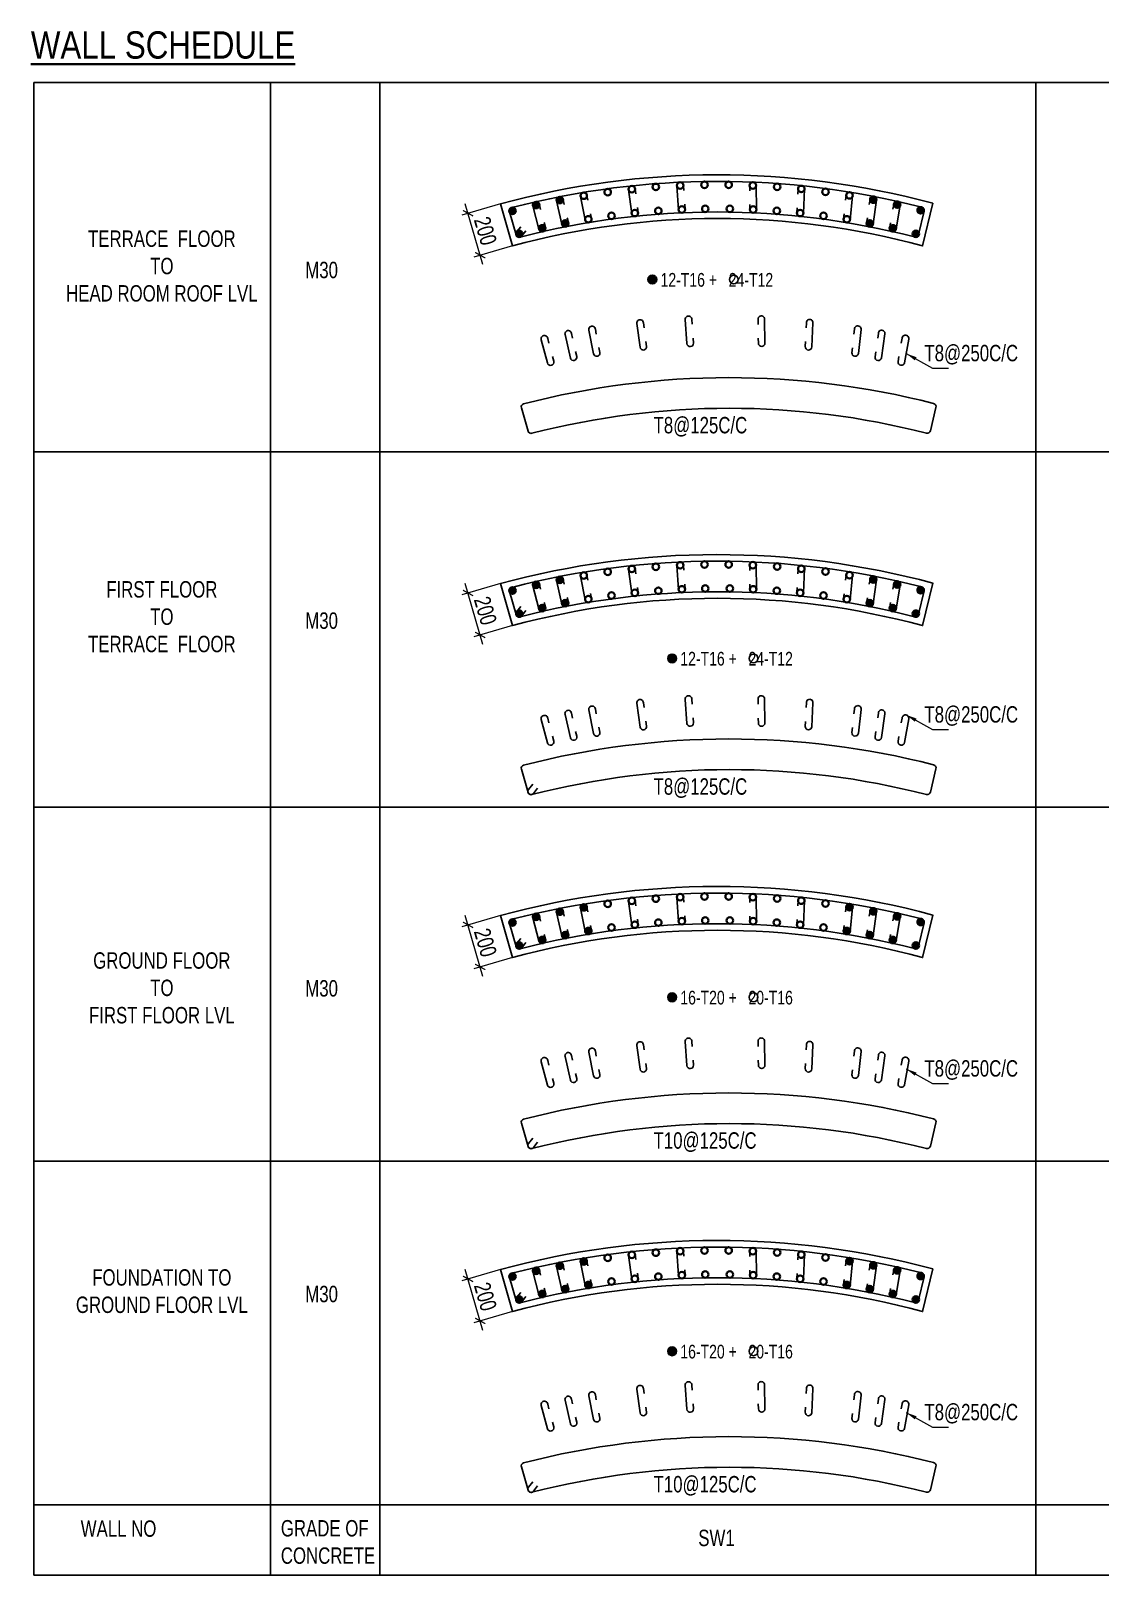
# Model space of a CAD drawing. Header units: millimetres. Extents: x 356 to 40629, y 2483 to 64847.
# Drawn here: x 22914 to 27803, y 2483 to 9545 of the extents above; entities that cross this region are included whole.
import ezdxf
from ezdxf.enums import TextEntityAlignment as Align

# ---------------------------------------------------------------- set-up
doc = ezdxf.new("R2010")
doc.units = ezdxf.units.MM
doc.linetypes.add('CONTINOUS', pattern=[0])
for name, color, linetype in [('-S-HIGHER DIA REINF.', 3, 'Continuous'), ('S-TIES', 3, 'Continuous'), ('STR-RC WALL', 4, 'Continuous'), ('TABLE', 11, 'Continuous'), ('Ties', 3, 'Continuous'), ('TXT1', 4, 'Continuous')]:
    doc.layers.add(name, color=color, linetype=linetype)
for name, color, linetype, lineweight in [('S-COLUMN', 6, 'Continuous', 9), ('STR-COL-DIM', 8, 'Continuous', 18), ('STR-SUB TITLE', 22, 'Continuous', 35), ('T-COLUMN REINF.', 3, 'Continuous', 35), ('TEXT', 4, 'Continuous', 20)]:
    doc.layers.add(name, color=color, linetype=linetype, lineweight=lineweight)
doc.styles.add('EL', font='swisscl.ttf')
doc.styles.add('SD', font='ARIALNB.TTF')
doc.styles.add('sobha sed', font='swisscl.ttf')
doc.dimstyles.new('S-30', dxfattribs={"dimscale": 30, "dimtxt": 2.5, "dimasz": 1.25, "dimexe": 1, "dimexo": 0, "dimgap": 0.5, "dimtad": 1, "dimdec": 0, "dimrnd": 0.0005, "dimzin": 0, "dimdsep": 46, "dimtxsty": 'EL', "dimblk": 'ARCHTICK', "dimcen": 0.09, "dimdle": 1.5, "dimclrd": 251, "dimclre": 251, "dimclrt": 6, "dimadec": 0, "dimazin": 0, "dimtfac": 1, "dimtdec": 0, "dimtofl": 0, "dimtmove": 0, "dimatfit": 3, "dimfxl": 2, "dimtolj": 1, "dimtzin": 0, "dimlwd": -1, "dimlwe": -1, "dimarcsym": 0})
doc.dimstyles.new('S-40', dxfattribs={"dimscale": 40, "dimtxt": 2.5, "dimasz": 1.25, "dimexe": 1, "dimexo": 0, "dimgap": 0.5, "dimtad": 1, "dimdec": 0, "dimrnd": 0.0005, "dimzin": 0, "dimdsep": 46, "dimtxsty": 'EL', "dimblk": 'ARCHTICK', "dimcen": 0.09, "dimdle": 1.5, "dimclrd": 251, "dimclre": 251, "dimclrt": 6, "dimadec": 0, "dimazin": 0, "dimtfac": 1, "dimtdec": 0, "dimtofl": 0, "dimtmove": 0, "dimatfit": 3, "dimfxl": 2, "dimtolj": 1, "dimtzin": 0, "dimlwd": -1, "dimlwe": -1, "dimarcsym": 0})

# ---------------------------------------------------------------- blocks, each defined once
blk = doc.blocks.new('_ArchTick')
at = {"color": 0, "linetype": 'ByBlock', "const_width": 0.15}
blk.add_lwpolyline([(-0.5, -0.5), (0.5, 0.5)], dxfattribs=at)
blk = doc.blocks.new('*D585')
at = {"layer": 'TEXT', "color": 251, "linetype": 'Continuous', "transparency": 16777216}
for p, q in [((25060.5, 3880.3), (24883.9, 3829.2)), ((24980.9, 3602.2), (24900.2, 3880.7)), ((25116.2, 3688.2), (24939.6, 3637))]:
    blk.add_line(p, q, dxfattribs=at)
at = {"layer": 'TEXT', "color": 251, "transparency": 16777216, "xscale": 37.5, "yscale": 37.5, "zscale": 37.5}
for p, rotation in [((24912.8, 3837.5), 106.1571094965545), ((24968.4, 3645.4), 286.1571094965545)]:
    blk.add_blockref('_ArchTick', p, dxfattribs=dict(at, rotation=rotation))
at = {"layer": 'TEXT', "color": 6, "transparency": 16777216, "insert": (24991.9, 3756.3), "char_height": 75, "attachment_point": 5, "rotation": 286.15711, "style": 'EL'}
blk.add_mtext('\\A1;200', dxfattribs=at)
blk = doc.blocks.new('*D351')
at = {"layer": 'TEXT', "color": 251, "linetype": 'Continuous', "transparency": 16777216}
for p, q in [((25060.5, 7017.4), (24883.9, 6966.2)), ((24980.9, 6739.2), (24900.2, 7017.8)), ((25116.2, 6825.3), (24939.6, 6774.1))]:
    blk.add_line(p, q, dxfattribs=at)
at = {"layer": 'TEXT', "color": 251, "transparency": 16777216, "xscale": 37.5, "yscale": 37.5, "zscale": 37.5}
for p, rotation in [((24912.8, 6974.6), 106.1571094965545), ((24968.4, 6782.5), 286.1571094965545)]:
    blk.add_blockref('_ArchTick', p, dxfattribs=dict(at, rotation=rotation))
at = {"layer": 'TEXT', "color": 6, "transparency": 16777216, "insert": (24991.9, 6893.4), "char_height": 75, "attachment_point": 5, "rotation": 286.15711, "style": 'EL'}
blk.add_mtext('\\A1;200', dxfattribs=at)
blk = doc.blocks.new('*D344')
at = {"layer": 'TEXT', "color": 251, "linetype": 'Continuous', "transparency": 16777216}
for p, q in [((25060.5, 8754.3), (24883.9, 8703.2)), ((24980.9, 8476.2), (24900.2, 8754.7)), ((25116.2, 8562.2), (24939.6, 8511))]:
    blk.add_line(p, q, dxfattribs=at)
at = {"layer": 'TEXT', "color": 251, "transparency": 16777216, "xscale": 37.5, "yscale": 37.5, "zscale": 37.5}
for p, rotation in [((24912.8, 8711.5), 106.1571094965545), ((24968.4, 8519.4), 286.1571094965545)]:
    blk.add_blockref('_ArchTick', p, dxfattribs=dict(at, rotation=rotation))
at = {"layer": 'TEXT', "color": 6, "transparency": 16777216, "insert": (24991.9, 8630.3), "char_height": 75, "attachment_point": 5, "rotation": 286.15711, "style": 'EL'}
blk.add_mtext('\\A1;200', dxfattribs=at)
blk = doc.blocks.new('*D367')
at = {"layer": 'TEXT', "color": 251, "linetype": 'Continuous', "transparency": 16777216}
for p, q in [((25060.5, 5499.4), (24883.9, 5448.2)), ((24980.9, 5221.2), (24900.2, 5499.8)), ((25116.2, 5307.2), (24939.6, 5256.1))]:
    blk.add_line(p, q, dxfattribs=at)
at = {"layer": 'TEXT', "color": 251, "transparency": 16777216, "xscale": 37.5, "yscale": 37.5, "zscale": 37.5}
for p, rotation in [((24912.8, 5456.6), 106.1571094965545), ((24968.4, 5264.4), 286.1571094965545)]:
    blk.add_blockref('_ArchTick', p, dxfattribs=dict(at, rotation=rotation))
at = {"layer": 'TEXT', "color": 6, "transparency": 16777216, "insert": (24991.9, 5375.4), "char_height": 75, "attachment_point": 5, "rotation": 286.15711, "style": 'EL'}
blk.add_mtext('\\A1;200', dxfattribs=at)

msp = doc.modelspace()

# ---------------------------------------------------------------- hatches: boundary and pattern name
at = {"layer": '-S-HIGHER DIA REINF.'}
h = msp.add_hatch(color=256, dxfattribs=at)
h.dxf.hatch_style = 1
h.paths.add_polyline_path([(25224.3, 8763.8, 1), (25223.4, 8733.8, 1)])
h = msp.add_hatch(color=256, dxfattribs=at)
h.dxf.hatch_style = 1
h.paths.add_polyline_path([(25333.3, 8786.8, 1), (25331.5, 8756.8, 1)])
h = msp.add_hatch(color=256, dxfattribs=at)
h.dxf.hatch_style = 1
h.paths.add_polyline_path([(26772.3, 8787.1, 1), (26759.4, 8760, 1)])
h = msp.add_hatch(color=256, dxfattribs=at)
h.dxf.hatch_style = 1
h.paths.add_polyline_path([(26881.3, 8764.1, 1), (26867.6, 8737.4, 1)])
h = msp.add_hatch(color=256, dxfattribs=at)
h.dxf.hatch_style = 1
h.paths.add_polyline_path([(25116.1, 8737.5, 1), (25116.1, 8707.5, 1)])
h = msp.add_hatch(color=256, dxfattribs=at)
h.dxf.hatch_style = 1
h.paths.add_polyline_path([(26989.6, 8737.9, 1), (26975.1, 8711.6, 1)])
h = msp.add_hatch(color=256, dxfattribs=at)
h.dxf.hatch_style = 1
h.paths.add_polyline_path([(25147.1, 8632, 1), (25147.1, 8602, 1)])
h = msp.add_hatch(color=256, dxfattribs=at)
h.dxf.hatch_style = 1
h.paths.add_polyline_path([(25252.1, 8657.4, 1), (25251.2, 8627.5, 1)])
h = msp.add_hatch(color=256, dxfattribs=at)
h.dxf.hatch_style = 1
h.paths.add_polyline_path([(25357.7, 8679.9, 1), (25356, 8649.9, 1)])
h = msp.add_hatch(color=256, dxfattribs=at)
h.dxf.hatch_style = 1
h.paths.add_polyline_path([(26749.5, 8679.9, -1), (26751.2, 8649.9, -1)])
h = msp.add_hatch(color=256, dxfattribs=at)
h.dxf.hatch_style = 1
h.paths.add_polyline_path([(26855.1, 8657.4, -1), (26856, 8627.5, -1)])
h = msp.add_hatch(color=256, dxfattribs=at)
h.dxf.hatch_style = 1
h.paths.add_polyline_path([(26960.1, 8632, -1), (26960.1, 8602, -1)])
h = msp.add_hatch(color=256, dxfattribs=at)
h.dxf.hatch_style = 1
h.paths.add_polyline_path([(25116.1, 7000.6, 1), (25116.1, 6970.6, 1)])
h = msp.add_hatch(color=256, dxfattribs=at)
h.dxf.hatch_style = 1
h.paths.add_polyline_path([(25224.3, 7026.8, 1), (25223.4, 6996.8, 1)])
h = msp.add_hatch(color=256, dxfattribs=at)
h.dxf.hatch_style = 1
h.paths.add_polyline_path([(25333.3, 7049.8, 1), (25331.5, 7019.9, 1)])
h = msp.add_hatch(color=256, dxfattribs=at)
h.dxf.hatch_style = 1
h.paths.add_polyline_path([(26772.3, 7050.1, 1), (26759.4, 7023, 1)])
h = msp.add_hatch(color=256, dxfattribs=at)
h.dxf.hatch_style = 1
h.paths.add_polyline_path([(26881.3, 7027.1, 1), (26867.6, 7000.5, 1)])
h = msp.add_hatch(color=256, dxfattribs=at)
h.dxf.hatch_style = 1
h.paths.add_polyline_path([(26989.6, 7000.9, 1), (26975.1, 6974.7, 1)])
h = msp.add_hatch(color=256, dxfattribs=at)
h.dxf.hatch_style = 1
h.paths.add_polyline_path([(25357.7, 6942.9, 1), (25356, 6913, 1)])
h = msp.add_hatch(color=256, dxfattribs=at)
h.dxf.hatch_style = 1
h.paths.add_polyline_path([(26749.5, 6942.9, -1), (26751.2, 6913, -1)])
h = msp.add_hatch(color=256, dxfattribs=at)
h.dxf.hatch_style = 1
h.paths.add_polyline_path([(25147.1, 6895, 1), (25147.1, 6865, 1)])
h = msp.add_hatch(color=256, dxfattribs=at)
h.dxf.hatch_style = 1
h.paths.add_polyline_path([(25252.1, 6920.5, 1), (25251.2, 6890.5, 1)])
h = msp.add_hatch(color=256, dxfattribs=at)
h.dxf.hatch_style = 1
h.paths.add_polyline_path([(26855.1, 6920.5, -1), (26856, 6890.5, -1)])
h = msp.add_hatch(color=256, dxfattribs=at)
h.dxf.hatch_style = 1
h.paths.add_polyline_path([(26960.1, 6895, -1), (26960.1, 6865, -1)])
h = msp.add_hatch(color=256, dxfattribs=at)
h.dxf.hatch_style = 1
h.paths.add_polyline_path([(25224.3, 5508.8, 1), (25223.4, 5478.8, 1)])
h = msp.add_hatch(color=256, dxfattribs=at)
h.dxf.hatch_style = 1
h.paths.add_polyline_path([(25333.3, 5531.8, 1), (25331.5, 5501.9, 1)])
h = msp.add_hatch(color=256, dxfattribs=at)
h.dxf.hatch_style = 1
h.paths.add_polyline_path([(25442.5, 5551.6, 1), (25440.7, 5521.7, 1)])
h = msp.add_hatch(color=256, dxfattribs=at)
h.dxf.hatch_style = 1
h.paths.add_polyline_path([(26657.5, 5553.1, 1), (26655.8, 5523.1, 1)])
h = msp.add_hatch(color=256, dxfattribs=at)
h.dxf.hatch_style = 1
h.paths.add_polyline_path([(26772.3, 5532.1, 1), (26759.4, 5505, 1)])
h = msp.add_hatch(color=256, dxfattribs=at)
h.dxf.hatch_style = 1
h.paths.add_polyline_path([(26881.3, 5509.1, 1), (26867.6, 5482.5, 1)])
h = msp.add_hatch(color=256, dxfattribs=at)
h.dxf.hatch_style = 1
h.paths.add_polyline_path([(25116.1, 5482.6, 1), (25116.1, 5452.6, 1)])
h = msp.add_hatch(color=256, dxfattribs=at)
h.dxf.hatch_style = 1
h.paths.add_polyline_path([(25463.6, 5443.6, 1), (25461.9, 5413.7, 1)])
h = msp.add_hatch(color=256, dxfattribs=at)
h.dxf.hatch_style = 1
h.paths.add_polyline_path([(26645.4, 5443.6, 1), (26643.6, 5413.7, 1)])
h = msp.add_hatch(color=256, dxfattribs=at)
h.dxf.hatch_style = 1
h.paths.add_polyline_path([(26989.6, 5482.9, 1), (26975.1, 5456.7, 1)])
h = msp.add_hatch(color=256, dxfattribs=at)
h.dxf.hatch_style = 1
h.paths.add_polyline_path([(25147.1, 5377, 1), (25147.1, 5347, 1)])
h = msp.add_hatch(color=256, dxfattribs=at)
h.dxf.hatch_style = 1
h.paths.add_polyline_path([(25252.1, 5402.5, 1), (25251.2, 5372.5, 1)])
h = msp.add_hatch(color=256, dxfattribs=at)
h.dxf.hatch_style = 1
h.paths.add_polyline_path([(25357.7, 5424.9, 1), (25356, 5395, 1)])
h = msp.add_hatch(color=256, dxfattribs=at)
h.dxf.hatch_style = 1
h.paths.add_polyline_path([(26749.5, 5424.9, -1), (26751.2, 5395, -1)])
h = msp.add_hatch(color=256, dxfattribs=at)
h.dxf.hatch_style = 1
h.paths.add_polyline_path([(26855.1, 5402.5, -1), (26856, 5372.5, -1)])
h = msp.add_hatch(color=256, dxfattribs=at)
h.dxf.hatch_style = 1
h.paths.add_polyline_path([(26960.1, 5377, -1), (26960.1, 5347, -1)])
h = msp.add_hatch(color=256, dxfattribs=at)
h.dxf.hatch_style = 1
h.paths.add_polyline_path([(25224.3, 3889.8, 1), (25223.4, 3859.8, 1)])
h = msp.add_hatch(color=256, dxfattribs=at)
h.dxf.hatch_style = 1
h.paths.add_polyline_path([(25333.3, 3912.8, 1), (25331.5, 3882.8, 1)])
h = msp.add_hatch(color=256, dxfattribs=at)
h.dxf.hatch_style = 1
h.paths.add_polyline_path([(25442.5, 3932.6, 1), (25440.7, 3902.6, 1)])
h = msp.add_hatch(color=256, dxfattribs=at)
h.dxf.hatch_style = 1
h.paths.add_polyline_path([(26657.5, 3934, 1), (26655.8, 3904.1, 1)])
h = msp.add_hatch(color=256, dxfattribs=at)
h.dxf.hatch_style = 1
h.paths.add_polyline_path([(26772.3, 3913, 1), (26759.4, 3886, 1)])
h = msp.add_hatch(color=256, dxfattribs=at)
h.dxf.hatch_style = 1
h.paths.add_polyline_path([(26881.3, 3890.1, 1), (26867.6, 3863.4, 1)])
h = msp.add_hatch(color=256, dxfattribs=at)
h.dxf.hatch_style = 1
h.paths.add_polyline_path([(25116.1, 3863.5, 1), (25116.1, 3833.5, 1)])
h = msp.add_hatch(color=256, dxfattribs=at)
h.dxf.hatch_style = 1
h.paths.add_polyline_path([(25463.6, 3824.6, 1), (25461.9, 3794.6, 1)])
h = msp.add_hatch(color=256, dxfattribs=at)
h.dxf.hatch_style = 1
h.paths.add_polyline_path([(26645.4, 3824.6, 1), (26643.6, 3794.6, 1)])
h = msp.add_hatch(color=256, dxfattribs=at)
h.dxf.hatch_style = 1
h.paths.add_polyline_path([(26989.6, 3863.9, 1), (26975.1, 3837.6, 1)])
h = msp.add_hatch(color=256, dxfattribs=at)
h.dxf.hatch_style = 1
h.paths.add_polyline_path([(25147.1, 3757.9, 1), (25147.1, 3727.9, 1)])
h = msp.add_hatch(color=256, dxfattribs=at)
h.dxf.hatch_style = 1
h.paths.add_polyline_path([(25252.1, 3783.4, 1), (25251.2, 3753.4, 1)])
h = msp.add_hatch(color=256, dxfattribs=at)
h.dxf.hatch_style = 1
h.paths.add_polyline_path([(25357.7, 3805.9, 1), (25356, 3775.9, 1)])
h = msp.add_hatch(color=256, dxfattribs=at)
h.dxf.hatch_style = 1
h.paths.add_polyline_path([(26749.5, 3805.9, -1), (26751.2, 3775.9, -1)])
h = msp.add_hatch(color=256, dxfattribs=at)
h.dxf.hatch_style = 1
h.paths.add_polyline_path([(26855.1, 3783.4, -1), (26856, 3753.4, -1)])
h = msp.add_hatch(color=256, dxfattribs=at)
h.dxf.hatch_style = 1
h.paths.add_polyline_path([(26960.1, 3757.9, -1), (26960.1, 3727.9, -1)])
at = {"layer": 'S-TIES', "ltscale": 7}
h = msp.add_hatch(color=256, dxfattribs=at)
h.dxf.hatch_style = 1
edge = h.paths.add_edge_path()
edge.add_arc((25755.4, 8408.3), 20, 0, 360)
h = msp.add_hatch(color=256, dxfattribs=at)
h.dxf.hatch_style = 1
edge = h.paths.add_edge_path()
edge.add_arc((25845.7, 6675.5), 20, 0, 360)
h = msp.add_hatch(color=256, dxfattribs=at)
h.dxf.hatch_style = 1
edge = h.paths.add_edge_path()
edge.add_arc((25845.7, 5125.4), 20, 0, 360)
h = msp.add_hatch(color=256, dxfattribs=at)
h.dxf.hatch_style = 1
edge = h.paths.add_edge_path()
edge.add_arc((25845.7, 3506.4), 20, 0, 360)

# ---------------------------------------------------------------- linework, layer by layer
for centre in [(25755.4, 8408.3, 0), (26128, 8408.3, 0), (25845.7, 6675.5, 0), (26218.4, 6675.5, 0), (25845.7, 5125.4, 0), (26218.4, 5125.4, 0), (25845.7, 3506.4, 0), (26218.4, 3506.4, 0)]:
    msp.add_circle(centre, 20, dxfattribs=at)
at = {"layer": 'STR-RC WALL', "elevation": 0}
for points in [[(25060.5, 8754.3, -0.133065), (27037.4, 8756.8), (26991.1, 8562.2, 0.133198), (25116.2, 8562.2)], [(25060.5, 7017.4, -0.133065), (27037.4, 7019.8), (26991.1, 6825.3, 0.133198), (25116.2, 6825.3)], [(25060.5, 5499.4, -0.133065), (27037.4, 5501.8), (26991.1, 5307.2, 0.133198), (25116.2, 5307.2)], [(25060.5, 3880.3, -0.133065), (27037.4, 3882.8), (26991.1, 3688.2, 0.133198), (25116.2, 3688.2)]]:
    msp.add_lwpolyline(points, format="xyb", close=True, dxfattribs=at)
at = {"layer": 'T-COLUMN REINF.', "color": 3}
for centre in [(25661.4, 8821.5, 0), (25661.4, 8821.5, 0), (25771.9, 8831.5, 0), (25771.9, 8831.5, 0), (25882.7, 8838.2, 0), (25882.7, 8838.2, 0), (25993.6, 8841.6, 0), (25993.6, 8841.6, 0), (26104.5, 8841.7, 0), (26104.5, 8841.7, 0), (26215.4, 8838.6, 0), (26215.4, 8838.6, 0), (26326.2, 8832.1, 0), (26326.2, 8832.1, 0), (26436.7, 8822.4, 0), (26436.7, 8822.4, 0), (25223.9, 8748.8, 0), (25223.9, 8748.8, 0), (25332.4, 8771.8, 0), (25332.4, 8771.8, 0), (25441.6, 8791.6, 0), (25441.6, 8791.6, 0), (25551.3, 8808.2, 0), (25551.3, 8808.2, 0), (26546.9, 8809.4, 0), (26546.9, 8809.4, 0), (26656.6, 8793.1, 0), (26656.6, 8793.1, 0), (26765.9, 8773.5, 0), (26765.9, 8773.5, 0), (26874.5, 8750.7, 0), (26874.5, 8750.7, 0), (25116.1, 8722.5, 0), (25116.1, 8722.5, 0), (25462.8, 8683.6, 0), (25462.8, 8683.6, 0), (25569.1, 8699.5, 0), (25569.1, 8699.5, 0), (25675.9, 8712.3, 0), (25675.9, 8712.3, 0), (25782.9, 8721.9, 0), (25782.9, 8721.9, 0), (25890.2, 8728.4, 0), (25890.2, 8728.4, 0), (25997.6, 8731.6, 0), (25997.6, 8731.6, 0), (26109.6, 8731.6, 0), (26109.6, 8731.6, 0), (26217, 8728.4, 0), (26217, 8728.4, 0), (26324.3, 8721.9, 0), (26324.3, 8721.9, 0), (26431.4, 8712.3, 0), (26431.4, 8712.3, 0), (26538.1, 8699.5, 0), (26538.1, 8699.5, 0), (26644.5, 8683.6, 0), (26644.5, 8683.6, 0), (26982.3, 8724.8, 0), (26982.3, 8724.8, 0), (25147.1, 8617, 0), (25147.1, 8617, 0), (25251.6, 8642.4, 0), (25251.6, 8642.4, 0), (25356.8, 8664.9, 0), (25356.8, 8664.9, 0), (26750.4, 8664.9, 0), (26750.4, 8664.9, 0), (26855.6, 8642.4, 0), (26855.6, 8642.4, 0), (26960.1, 8617, 0), (26960.1, 8617, 0), (25441.6, 7054.7, 0), (25441.6, 7054.7, 0), (25551.3, 7071.2, 0), (25551.3, 7071.2, 0), (25661.4, 7084.5, 0), (25661.4, 7084.5, 0), (25771.9, 7094.5, 0), (25771.9, 7094.5, 0), (25882.7, 7101.2, 0), (25882.7, 7101.2, 0), (25993.6, 7104.7, 0), (25993.6, 7104.7, 0), (26104.5, 7104.8, 0), (26104.5, 7104.8, 0), (26215.4, 7101.6, 0), (26215.4, 7101.6, 0), (26326.2, 7095.2, 0), (26326.2, 7095.2, 0), (26436.7, 7085.4, 0), (26436.7, 7085.4, 0), (26546.9, 7072.4, 0), (26546.9, 7072.4, 0), (26656.6, 7056.1, 0), (26656.6, 7056.1, 0), (25116.1, 6985.6, 0), (25116.1, 6985.6, 0), (25223.9, 7011.8, 0), (25223.9, 7011.8, 0), (25332.4, 7034.9, 0), (25332.4, 7034.9, 0), (25782.9, 6985, 0), (25782.9, 6985, 0), (25890.2, 6991.4, 0), (25890.2, 6991.4, 0), (25997.6, 6994.7, 0), (25997.6, 6994.7, 0), (26109.6, 6994.7, 0), (26109.6, 6994.7, 0), (26217, 6991.4, 0), (26217, 6991.4, 0), (26324.3, 6985, 0), (26324.3, 6985, 0), (26765.9, 7036.6, 0), (26765.9, 7036.6, 0), (26874.5, 7013.8, 0), (26874.5, 7013.8, 0), (26982.3, 6987.8, 0), (26982.3, 6987.8, 0), (25356.8, 6928, 0), (25356.8, 6928, 0), (25462.8, 6946.7, 0), (25462.8, 6946.7, 0), (25569.1, 6962.6, 0), (25569.1, 6962.6, 0), (25675.9, 6975.4, 0), (25675.9, 6975.4, 0), (26431.4, 6975.4, 0), (26431.4, 6975.4, 0), (26538.1, 6962.6, 0), (26538.1, 6962.6, 0), (26644.5, 6946.7, 0), (26644.5, 6946.7, 0), (26750.4, 6928, 0), (26750.4, 6928, 0), (25147.1, 6880, 0), (25147.1, 6880, 0), (25251.6, 6905.5, 0), (25251.6, 6905.5, 0), (26855.6, 6905.5, 0), (26855.6, 6905.5, 0), (26960.1, 6880, 0), (26960.1, 6880, 0), (25661.4, 5566.5, 0), (25661.4, 5566.5, 0), (25771.9, 5576.5, 0), (25771.9, 5576.5, 0), (25882.7, 5583.2, 0), (25882.7, 5583.2, 0), (25993.6, 5586.7, 0), (25993.6, 5586.7, 0), (26104.5, 5586.8, 0), (26104.5, 5586.8, 0), (26215.4, 5583.6, 0), (26215.4, 5583.6, 0), (26326.2, 5577.2, 0), (26326.2, 5577.2, 0), (26436.7, 5567.4, 0), (26436.7, 5567.4, 0), (25223.9, 5493.8, 0), (25223.9, 5493.8, 0), (25332.4, 5516.9, 0), (25332.4, 5516.9, 0), (25441.6, 5536.7, 0), (25441.6, 5536.7, 0), (25551.3, 5553.2, 0), (25551.3, 5553.2, 0), (26546.9, 5554.4, 0), (26546.9, 5554.4, 0), (26656.6, 5538.1, 0), (26656.6, 5538.1, 0), (26765.9, 5518.6, 0), (26765.9, 5518.6, 0), (26874.5, 5495.8, 0), (26874.5, 5495.8, 0), (25116.1, 5467.6, 0), (25116.1, 5467.6, 0), (25462.8, 5428.7, 0), (25462.8, 5428.7, 0), (25569.1, 5444.6, 0), (25569.1, 5444.6, 0), (25675.9, 5457.4, 0), (25675.9, 5457.4, 0), (25782.9, 5467, 0), (25782.9, 5467, 0), (25890.2, 5473.4, 0), (25890.2, 5473.4, 0), (25997.6, 5476.7, 0), (25997.6, 5476.7, 0), (26109.6, 5476.7, 0), (26109.6, 5476.7, 0), (26217, 5473.4, 0), (26217, 5473.4, 0), (26324.3, 5467, 0), (26324.3, 5467, 0), (26431.4, 5457.4, 0), (26431.4, 5457.4, 0), (26538.1, 5444.6, 0), (26538.1, 5444.6, 0), (26644.5, 5428.7, 0), (26644.5, 5428.7, 0), (26982.3, 5469.8, 0), (26982.3, 5469.8, 0), (25147.1, 5362, 0), (25147.1, 5362, 0), (25251.6, 5387.5, 0), (25251.6, 5387.5, 0), (25356.8, 5410, 0), (25356.8, 5410, 0), (26750.4, 5410, 0), (26750.4, 5410, 0), (26855.6, 5387.5, 0), (26855.6, 5387.5, 0), (26960.1, 5362, 0), (26960.1, 5362, 0), (25661.4, 3947.4, 0), (25661.4, 3947.4, 0), (25771.9, 3957.4, 0), (25771.9, 3957.4, 0), (25882.7, 3964.2, 0), (25882.7, 3964.2, 0), (25993.6, 3967.6, 0), (25993.6, 3967.6, 0), (26104.5, 3967.7, 0), (26104.5, 3967.7, 0), (26215.4, 3964.6, 0), (26215.4, 3964.6, 0), (26326.2, 3958.1, 0), (26326.2, 3958.1, 0), (26436.7, 3948.4, 0), (26436.7, 3948.4, 0), (25223.9, 3874.8, 0), (25223.9, 3874.8, 0), (25332.4, 3897.8, 0), (25332.4, 3897.8, 0), (25441.6, 3917.6, 0), (25441.6, 3917.6, 0), (25551.3, 3934.2, 0), (25551.3, 3934.2, 0), (26546.9, 3935.3, 0), (26546.9, 3935.3, 0), (26656.6, 3919.1, 0), (26656.6, 3919.1, 0), (26765.9, 3899.5, 0), (26765.9, 3899.5, 0), (26874.5, 3876.7, 0), (26874.5, 3876.7, 0), (25116.1, 3848.5, 0), (25116.1, 3848.5, 0), (25462.8, 3809.6, 0), (25462.8, 3809.6, 0), (25569.1, 3825.5, 0), (25569.1, 3825.5, 0), (25675.9, 3838.3, 0), (25675.9, 3838.3, 0), (25782.9, 3847.9, 0), (25782.9, 3847.9, 0), (25890.2, 3854.4, 0), (25890.2, 3854.4, 0), (25997.6, 3857.6, 0), (25997.6, 3857.6, 0), (26109.6, 3857.6, 0), (26109.6, 3857.6, 0), (26217, 3854.4, 0), (26217, 3854.4, 0), (26324.3, 3847.9, 0), (26324.3, 3847.9, 0), (26431.4, 3838.3, 0), (26431.4, 3838.3, 0), (26538.1, 3825.5, 0), (26538.1, 3825.5, 0), (26644.5, 3809.6, 0), (26644.5, 3809.6, 0), (26982.3, 3850.7, 0), (26982.3, 3850.7, 0), (25147.1, 3742.9, 0), (25147.1, 3742.9, 0), (25251.6, 3768.4, 0), (25251.6, 3768.4, 0), (25356.8, 3790.9, 0), (25356.8, 3790.9, 0), (26750.4, 3790.9, 0), (26750.4, 3790.9, 0), (26855.6, 3768.4, 0), (26855.6, 3768.4, 0), (26960.1, 3742.9, 0), (26960.1, 3742.9, 0)]:
    msp.add_circle(centre, 15, dxfattribs=at)
at = {"layer": 'TABLE', "ltscale": 10}
for p, q in [((22927.1, 2482.8, 0), (22927.1, 9308.6, 0)), ((22927.1, 9308.6, 0), (37309.4, 9308.6, 0)), ((24009.3, 9308.6, 0), (24009.3, 2482.8, 0)), ((24509.4, 9308.6, 0), (24509.4, 2482.8, 0)), ((27509.4, 9308.6, 0), (27509.4, 2482.8, 0)), ((22927.1, 7620.9, 0), (37309.4, 7620.9, 0)), ((22927.1, 5994.7, 0), (37309.4, 5994.7, 0)), ((22927.1, 4375.6, 0), (37309.4, 4375.6, 0)), ((22927.1, 2803.8, 0), (37309.4, 2803.8, 0)), ((37309.4, 2482.8, 0), (22927.1, 2482.8, 0))]:
    msp.add_line(p, q, dxfattribs=at)
at = {"layer": 'Ties', "color": 3, "elevation": 0}
for points in [[(25112.8, 8737.2, -0.126978), (26987.2, 8739, -0.409016), (26998, 8721), (26972.6, 8614, -0.419549), (26954.2, 8603, 0.126843), (25150.9, 8602.4, -0.405641), (25132.7, 8612.8), (25102.1, 8718.5, -0.422563)], [(25167.1, 7839.5, -0.126978), (27041.5, 7841.4, -0.409016), (27052.4, 7823.4), (27026.9, 7716.4, -0.419549), (27008.6, 7705.3, 0.126843), (25205.2, 7704.8, -0.405641), (25187.1, 7715.2), (25156.5, 7820.9, -0.422563)], [(25112.8, 7000.2, -0.126978), (26987.2, 7002, -0.409016), (26998, 6984), (26972.6, 6877.1, -0.419549), (26954.2, 6866, 0.126843), (25150.9, 6865.5, -0.405641), (25132.7, 6875.8), (25102.1, 6981.5, -0.422563)], [(25167.1, 6187, -0.126978), (27041.5, 6188.8, -0.409016), (27052.4, 6170.8), (27026.9, 6063.8, -0.419549), (27008.6, 6052.8, 0.126843), (25205.2, 6052.2, -0.405641), (25187.1, 6062.6), (25156.5, 6168.3, -0.422563)], [(25112.8, 5482.2, -0.126978), (26987.2, 5484, -0.409016), (26998, 5466), (26972.6, 5359.1, -0.419549), (26954.2, 5348, 0.126843), (25150.9, 5347.5, -0.405641), (25132.7, 5357.8), (25102.1, 5463.5, -0.422563)], [(25167.1, 4567.9, -0.126978), (27041.5, 4569.7, -0.409016), (27052.4, 4551.7), (27026.9, 4444.8, -0.419549), (27008.6, 4433.7, 0.126843), (25205.2, 4433.2, -0.405641), (25187.1, 4443.5), (25156.5, 4549.2, -0.422563)], [(25112.8, 3863.2, -0.126978), (26987.2, 3865, -0.409016), (26998, 3847), (26972.6, 3740, -0.419549), (26954.2, 3729, 0.126843), (25150.9, 3728.4, -0.405641), (25132.7, 3738.8), (25102.1, 3844.5, -0.422563)], [(25167.1, 2996.1, -0.126978), (27041.5, 2997.9, -0.409016), (27052.4, 2979.9), (27026.9, 2872.9, -0.419549), (27008.6, 2861.9, 0.126843), (25205.2, 2861.4, -0.405641), (25187.1, 2871.7), (25156.5, 2977.4, -0.422563)]]:
    msp.add_lwpolyline(points, format="xyb", close=True, dxfattribs=at)
at = {"layer": 'Ties', "ltscale": 7, "elevation": 0}
for points in [[(25687.7, 8737.2), (25690.7, 8714.4), (25690.7, 8714.4, -0.986431), (25661, 8710.3), (25646.6, 8819.1, -1.083658), (25676.5, 8821.4), (25679.4, 8799.5)], [(25903.6, 8752.4), (25905.2, 8729.5), (25905.2, 8729.5, -0.986431), (25875.3, 8727.2), (25867.7, 8836.8, -1.083658), (25897.7, 8837.2), (25899.2, 8815.1)], [(26201.7, 8751.4), (26202, 8728.4), (26202, 8728.4, 0.986431), (26232, 8728.6), (26230.5, 8838.4, 1.083658), (26200.6, 8836.3), (26200.8, 8814.2)], [(26417.5, 8736.2), (26416.4, 8713.3), (26416.4, 8713.3, 0.986431), (26446.4, 8711.6), (26451.7, 8821.3, 1.083658), (26421.8, 8821.1), (26420.6, 8799)], [(25260.4, 8668.4), (25266.2, 8646.1), (25266.2, 8646.1, -0.986431), (25237.2, 8638.3), (25209.4, 8744.6, -1.083658), (25238.8, 8750.5), (25244.4, 8729.1)], [(25366.4, 8690.3), (25371.5, 8667.9), (25371.5, 8667.9, -0.986431), (25342.3, 8661), (25317.8, 8768.1, -1.083658), (25347.4, 8773.1), (25352.3, 8751.5)], [(25473, 8709.2), (25477.5, 8686.6), (25477.5, 8686.6, -0.986431), (25448.1, 8680.6), (25426.9, 8788.4, -1.083658), (25456.6, 8792.5), (25460.9, 8770.8)], [(26632.1, 8708.3), (26629.6, 8685.4), (26629.6, 8685.4, 0.986431), (26659.4, 8681.9), (26671.5, 8791.1, 1.083658), (26641.6, 8792.7), (26639.1, 8770.7)], [(26738.7, 8689.6), (26735.5, 8666.8), (26735.5, 8666.8, 0.986431), (26765.1, 8662.3), (26780.7, 8771, 1.083658), (26750.8, 8773.6), (26747.7, 8751.7)], [(26844.7, 8667.6), (26840.8, 8645), (26840.8, 8645, 0.986431), (26870.3, 8639.6), (26889.2, 8747.8, 1.083658), (26859.4, 8751.3), (26855.6, 8729.5)], [(25154.5, 8649.9), (25134.9, 8626.1, 0.946347), (25158.3, 8607.4), (25176.5, 8631.5)], [(25511.4, 8097.3), (25515.8, 8074.7), (25515.8, 8074.7, -0.986431), (25486.4, 8068.8), (25465.3, 8176.5, -1.083658), (25494.9, 8180.6), (25499.3, 8158.9)], [(25726.1, 8125.4), (25729.1, 8102.5), (25729.1, 8102.5, -0.986431), (25699.4, 8098.4), (25685, 8207.3, -1.083658), (25714.8, 8209.5), (25717.8, 8187.6)], [(25942, 8140.6), (25943.6, 8117.6), (25943.6, 8117.6, -0.986431), (25913.6, 8115.4), (25906.1, 8224.9, -1.083658), (25936, 8225.3), (25937.6, 8203.3)], [(26240.1, 8139.5), (26240.4, 8116.6), (26240.4, 8116.6, 0.986431), (26270.4, 8116.8), (26268.8, 8226.6, 1.083658), (26239, 8224.5), (26239.2, 8202.4)], [(26455.9, 8124.4), (26454.8, 8101.4), (26454.8, 8101.4, 0.986431), (26484.7, 8099.8), (26490.1, 8209.4, 1.083658), (26460.1, 8209.2), (26459, 8187.1)], [(26670.5, 8096.4), (26668, 8073.6), (26668, 8073.6, 0.986431), (26697.8, 8070.1), (26709.9, 8179.2, 1.083658), (26680, 8180.8), (26677.5, 8158.9)], [(25298.7, 8056.5), (25304.6, 8034.3), (25304.6, 8034.3, -0.986431), (25275.6, 8026.5), (25247.8, 8132.7, -1.083658), (25277.2, 8138.6), (25282.8, 8117.3)], [(25404.8, 8078.5), (25409.9, 8056), (25409.9, 8056, -0.986431), (25380.7, 8049.2), (25356.2, 8156.2, -1.083658), (25385.7, 8161.2), (25390.7, 8139.7)], [(26777.1, 8077.7), (26773.8, 8054.9), (26773.8, 8054.9, 0.986431), (26803.5, 8050.5), (26819.1, 8159.2, 1.083658), (26789.2, 8161.8), (26786, 8139.9)], [(26883.1, 8055.8), (26879.2, 8033.1), (26879.2, 8033.1, 0.986431), (26908.7, 8027.8), (26927.6, 8136, 1.083658), (26897.8, 8139.4), (26894, 8117.7)], [(25473, 6972.2), (25477.5, 6949.6), (25477.5, 6949.6, -0.986431), (25448.1, 6943.7), (25426.9, 7051.4, -1.083658), (25456.6, 7055.5), (25460.9, 7033.8)], [(25687.7, 7000.3), (25690.7, 6977.5), (25690.7, 6977.5, -0.986431), (25661, 6973.3), (25646.6, 7082.2, -1.083658), (25676.5, 7084.4), (25679.4, 7062.5)], [(25903.6, 7015.5), (25905.2, 6992.6), (25905.2, 6992.6, -0.986431), (25875.3, 6990.3), (25867.7, 7099.8, -1.083658), (25897.7, 7100.2), (25899.2, 7078.2)], [(26201.7, 7014.5), (26202, 6991.5), (26202, 6991.5, 0.986431), (26232, 6991.7), (26230.5, 7101.5, 1.083658), (26200.6, 7099.4), (26200.8, 7077.3)], [(26417.5, 6999.3), (26416.4, 6976.3), (26416.4, 6976.3, 0.986431), (26446.4, 6974.7), (26451.7, 7084.3, 1.083658), (26421.8, 7084.1), (26420.6, 7062)], [(26632.1, 6971.3), (26629.6, 6948.5), (26629.6, 6948.5, 0.986431), (26659.4, 6945), (26671.5, 7054.1, 1.083658), (26641.6, 7055.7), (26639.1, 7033.8)], [(25260.4, 6931.4), (25266.2, 6909.2), (25266.2, 6909.2, -0.986431), (25237.2, 6901.4), (25209.4, 7007.6, -1.083658), (25238.8, 7013.6), (25244.4, 6992.2)], [(25366.4, 6953.4), (25371.5, 6931), (25371.5, 6931, -0.986431), (25342.3, 6924.1), (25317.8, 7031.1, -1.083658), (25347.4, 7036.1), (25352.3, 7014.6)], [(26738.7, 6952.6), (26735.5, 6929.8), (26735.5, 6929.8, 0.986431), (26765.1, 6925.4), (26780.7, 7034.1, 1.083658), (26750.8, 7036.7), (26747.7, 7014.8)], [(26844.7, 6930.7), (26840.8, 6908), (26840.8, 6908, 0.986431), (26870.3, 6902.7), (26889.2, 7010.9, 1.083658), (26859.4, 7014.3), (26855.6, 6992.6)], [(25154.5, 6912.9), (25134.9, 6889.1, 0.946347), (25158.3, 6870.4), (25176.5, 6894.5)], [(25942, 6403.6), (25943.6, 6380.7), (25943.6, 6380.7, -0.986431), (25913.6, 6378.4), (25906.1, 6488, -1.083658), (25936, 6488.4), (25937.6, 6466.3)], [(26240.1, 6402.6), (26240.4, 6379.6), (26240.4, 6379.6, 0.986431), (26270.4, 6379.8), (26268.8, 6489.6, 1.083658), (26239, 6487.5), (26239.2, 6465.4)], [(25404.8, 6341.5), (25409.9, 6319.1), (25409.9, 6319.1, -0.986431), (25380.7, 6312.2), (25356.2, 6419.3, -1.083658), (25385.7, 6424.3), (25390.7, 6402.7)], [(25511.4, 6360.4), (25515.8, 6337.8), (25515.8, 6337.8, -0.986431), (25486.4, 6331.8), (25465.3, 6439.6, -1.083658), (25494.9, 6443.7), (25499.3, 6422)], [(25726.1, 6388.4), (25729.1, 6365.6), (25729.1, 6365.6, -0.986431), (25699.4, 6361.5), (25685, 6470.3, -1.083658), (25714.8, 6472.6), (25717.8, 6450.7)], [(26455.9, 6387.4), (26454.8, 6364.5), (26454.8, 6364.5, 0.986431), (26484.7, 6362.8), (26490.1, 6472.5, 1.083658), (26460.1, 6472.3), (26459, 6450.2)], [(26670.5, 6359.5), (26668, 6336.6), (26668, 6336.6, 0.986431), (26697.8, 6333.1), (26709.9, 6442.3, 1.083658), (26680, 6443.9), (26677.5, 6421.9)], [(26777.1, 6340.8), (26773.8, 6318), (26773.8, 6318, 0.986431), (26803.5, 6313.5), (26819.1, 6422.2, 1.083658), (26789.2, 6424.8), (26786, 6402.9)], [(25298.7, 6319.6), (25304.6, 6297.3), (25304.6, 6297.3, -0.986431), (25275.6, 6289.5), (25247.8, 6395.8, -1.083658), (25277.2, 6401.7), (25282.8, 6380.3)], [(26883.1, 6318.9), (26879.2, 6296.2), (26879.2, 6296.2, 0.986431), (26908.7, 6290.8), (26927.6, 6399, 1.083658), (26897.8, 6402.5), (26894, 6380.7)], [(25208.9, 6099.7), (25189.3, 6075.9, 0.946347), (25212.7, 6057.2), (25230.9, 6081.3)], [(25366.4, 5435.4), (25371.5, 5412.9), (25371.5, 5412.9, -0.986431), (25342.3, 5406.1), (25317.8, 5513.1, -1.083658), (25347.4, 5518.1), (25352.3, 5496.6)], [(26738.7, 5434.6), (26735.5, 5411.8), (26735.5, 5411.8, 0.986431), (26765.1, 5407.4), (26780.7, 5516.1, 1.083658), (26750.8, 5518.6), (26747.7, 5496.8)], [(26844.7, 5412.7), (26840.8, 5390), (26840.8, 5390, 0.986431), (26870.3, 5384.7), (26889.2, 5492.9, 1.083658), (26859.4, 5496.3), (26855.6, 5474.6)], [(25260.4, 5413.4), (25266.2, 5391.2), (25266.2, 5391.2, -0.986431), (25237.2, 5383.4), (25209.4, 5489.6, -1.083658), (25238.8, 5495.5), (25244.4, 5474.2)], [(25154.5, 5394.9), (25134.9, 5371.1, 0.946347), (25158.3, 5352.4), (25176.5, 5376.5)], [(25511.4, 4795.1), (25515.8, 4772.5), (25515.8, 4772.5, -0.986431), (25486.4, 4766.6), (25465.3, 4874.3, -1.083658), (25494.9, 4878.4), (25499.3, 4856.7)], [(25726.1, 4823.2), (25729.1, 4800.4), (25729.1, 4800.4, -0.986431), (25699.4, 4796.2), (25685, 4905.1, -1.083658), (25714.8, 4907.3), (25717.8, 4885.4)], [(25942, 4838.4), (25943.6, 4815.5), (25943.6, 4815.5, -0.986431), (25913.6, 4813.2), (25906.1, 4922.7, -1.083658), (25936, 4923.1), (25937.6, 4901.1)], [(26240.1, 4837.4), (26240.4, 4814.4), (26240.4, 4814.4, 0.986431), (26270.4, 4814.6), (26268.8, 4924.4, 1.083658), (26239, 4922.3), (26239.2, 4900.2)], [(26455.9, 4822.2), (26454.8, 4799.2), (26454.8, 4799.2, 0.986431), (26484.7, 4797.6), (26490.1, 4907.2, 1.083658), (26460.1, 4907), (26459, 4884.9)], [(26670.5, 4794.2), (26668, 4771.4), (26668, 4771.4, 0.986431), (26697.8, 4767.9), (26709.9, 4877, 1.083658), (26680, 4878.6), (26677.5, 4856.7)], [(26777.1, 4775.5), (26773.8, 4752.7), (26773.8, 4752.7, 0.986431), (26803.5, 4748.3), (26819.1, 4857, 1.083658), (26789.2, 4859.6), (26786, 4837.7)], [(25298.7, 4754.3), (25304.6, 4732.1), (25304.6, 4732.1, -0.986431), (25275.6, 4724.3), (25247.8, 4830.5, -1.083658), (25277.2, 4836.5), (25282.8, 4815.1)], [(25404.8, 4776.3), (25409.9, 4753.9), (25409.9, 4753.9, -0.986431), (25380.7, 4747), (25356.2, 4854, -1.083658), (25385.7, 4859), (25390.7, 4837.5)], [(26883.1, 4753.6), (26879.2, 4730.9), (26879.2, 4730.9, 0.986431), (26908.7, 4725.6), (26927.6, 4833.8, 1.083658), (26897.8, 4837.2), (26894, 4815.5)], [(25208.9, 4480.6), (25189.3, 4456.8, 0.946347), (25212.7, 4438.1), (25230.9, 4462.2)], [(25260.4, 3794.4), (25266.2, 3772.1), (25266.2, 3772.1, -0.986431), (25237.2, 3764.3), (25209.4, 3870.6, -1.083658), (25238.8, 3876.5), (25244.4, 3855.1)], [(25366.4, 3816.3), (25371.5, 3793.9), (25371.5, 3793.9, -0.986431), (25342.3, 3787), (25317.8, 3894, -1.083658), (25347.4, 3899.1), (25352.3, 3877.5)], [(26738.7, 3815.5), (26735.5, 3792.8), (26735.5, 3792.8, 0.986431), (26765.1, 3788.3), (26780.7, 3897, 1.083658), (26750.8, 3899.6), (26747.7, 3877.7)], [(26844.7, 3793.6), (26840.8, 3771), (26840.8, 3771, 0.986431), (26870.3, 3765.6), (26889.2, 3873.8, 1.083658), (26859.4, 3877.3), (26855.6, 3855.5)], [(25154.5, 3775.9), (25134.9, 3752.1, 0.946347), (25158.3, 3733.3), (25176.5, 3757.5)], [(25511.4, 3223.3), (25515.8, 3200.7), (25515.8, 3200.7, -0.986431), (25486.4, 3194.8), (25465.3, 3302.5, -1.083658), (25494.9, 3306.6), (25499.3, 3284.9)], [(25726.1, 3251.3), (25729.1, 3228.5), (25729.1, 3228.5, -0.986431), (25699.4, 3224.4), (25685, 3333.3, -1.083658), (25714.8, 3335.5), (25717.8, 3313.6)], [(25942, 3266.6), (25943.6, 3243.6), (25943.6, 3243.6, -0.986431), (25913.6, 3241.4), (25906.1, 3350.9, -1.083658), (25936, 3351.3), (25937.6, 3329.2)], [(26240.1, 3265.5), (26240.4, 3242.5), (26240.4, 3242.5, 0.986431), (26270.4, 3242.8), (26268.8, 3352.6, 1.083658), (26239, 3350.5), (26239.2, 3328.3)], [(26455.9, 3250.4), (26454.8, 3227.4), (26454.8, 3227.4, 0.986431), (26484.7, 3225.7), (26490.1, 3335.4, 1.083658), (26460.1, 3335.2), (26459, 3313.1)], [(26670.5, 3222.4), (26668, 3199.6), (26668, 3199.6, 0.986431), (26697.8, 3196), (26709.9, 3305.2, 1.083658), (26680, 3306.8), (26677.5, 3284.8)], [(25298.7, 3182.5), (25304.6, 3160.3), (25304.6, 3160.3, -0.986431), (25275.6, 3152.5), (25247.8, 3258.7, -1.083658), (25277.2, 3264.6), (25282.8, 3243.3)], [(25404.8, 3204.5), (25409.9, 3182), (25409.9, 3182, -0.986431), (25380.7, 3175.1), (25356.2, 3282.2, -1.083658), (25385.7, 3287.2), (25390.7, 3265.7)], [(26777.1, 3203.7), (26773.8, 3180.9), (26773.8, 3180.9, 0.986431), (26803.5, 3176.5), (26819.1, 3285.2, 1.083658), (26789.2, 3287.7), (26786, 3265.9)], [(26883.1, 3181.8), (26879.2, 3159.1), (26879.2, 3159.1, 0.986431), (26908.7, 3153.8), (26927.6, 3261.9, 1.083658), (26897.8, 3265.4), (26894, 3243.7)], [(25208.9, 2908.8), (25189.3, 2885, 0.946347), (25212.7, 2866.3), (25230.9, 2890.4)]]:
    msp.add_lwpolyline(points, format="xyb", dxfattribs=at)
at = {"layer": 'Ties', "ltscale": 7}
for points in [[(25687.7, 5482.2), (25690.7, 5459.4), (25690.7, 5459.4, -0.986431), (25661, 5455.3), (25646.6, 5564.2, -1.083658), (25676.5, 5566.4), (25679.4, 5544.5)], [(25903.6, 5497.5), (25905.2, 5474.5), (25905.2, 5474.5, -0.986431), (25875.3, 5472.3), (25867.7, 5581.8, -1.083658), (25897.7, 5582.2), (25899.2, 5560.2)], [(26201.7, 5496.4), (26202, 5473.5), (26202, 5473.5, 0.986431), (26232, 5473.7), (26230.5, 5583.5, 1.083658), (26200.6, 5581.4), (26200.8, 5559.3)], [(26417.5, 5481.3), (26416.4, 5458.3), (26416.4, 5458.3, 0.986431), (26446.4, 5456.7), (26451.7, 5566.3, 1.083658), (26421.8, 5566.1), (26420.6, 5544)], [(25473, 5454.2), (25477.5, 5431.6), (25477.5, 5431.6, -0.986431), (25448.1, 5425.7), (25426.9, 5533.4, -1.083658), (25456.6, 5537.5), (25460.9, 5515.8)], [(26632.1, 5453.3), (26629.6, 5430.5), (26629.6, 5430.5, 0.986431), (26659.4, 5427), (26671.5, 5536.1, 1.083658), (26641.6, 5537.7), (26639.1, 5515.8)], [(25687.7, 3863.2), (25690.7, 3840.4), (25690.7, 3840.4, -0.986431), (25661, 3836.3), (25646.6, 3945.1, -1.083658), (25676.5, 3947.4), (25679.4, 3925.5)], [(25903.6, 3878.4), (25905.2, 3855.5), (25905.2, 3855.5, -0.986431), (25875.3, 3853.2), (25867.7, 3962.8, -1.083658), (25897.7, 3963.1), (25899.2, 3941.1)], [(26201.7, 3877.4), (26202, 3854.4), (26202, 3854.4, 0.986431), (26232, 3854.6), (26230.5, 3964.4, 1.083658), (26200.6, 3962.3), (26200.8, 3940.2)], [(26417.5, 3862.2), (26416.4, 3839.2), (26416.4, 3839.2, 0.986431), (26446.4, 3837.6), (26451.7, 3947.3, 1.083658), (26421.8, 3947), (26420.6, 3925)], [(25473, 3835.1), (25477.5, 3812.6), (25477.5, 3812.6, -0.986431), (25448.1, 3806.6), (25426.9, 3914.4, -1.083658), (25456.6, 3918.5), (25460.9, 3896.8)], [(26632.1, 3834.3), (26629.6, 3811.4), (26629.6, 3811.4, 0.986431), (26659.4, 3807.9), (26671.5, 3917, 1.083658), (26641.6, 3918.7), (26639.1, 3896.7)]]:
    msp.add_lwpolyline(points, format="xyb", dxfattribs=at)

# ---------------------------------------------------------------- texts
at = {"layer": 'STR-COL-DIM', "color": 6, "style": 'sobha sed'}
msp.add_text('SW1', height=75, dxfattribs=at).set_placement((25965.6, 2615.4, 0))
at = {"layer": 'STR-COL-DIM', "color": 6, "char_height": 62.5, "width": 636.777, "attachment_point": 1, "style": 'sobha sed'}
for s, insert in [('12-T16 +   24-T12', (25793.1, 8438, 0)), ('12-T16 +   24-T12', (25883.4, 6705.2, 0)), ('16-T20 +   20-T16', (25883.4, 5155.1, 0)), ('16-T20 +   20-T16', (25883.4, 3536.1, 0))]:
    msp.add_mtext(s, dxfattribs=dict(at, insert=insert))
at = {"layer": 'STR-SUB TITLE', "linetype": 'CONTINOUS', "ltscale": 10, "insert": (23518.3, 9543.5, 849), "char_height": 125, "width": 8422.892, "attachment_point": 2, "rotation": 0.01078, "style": 'SD'}
msp.add_mtext('{\\fArial Narrow|b0|i0|c0|p34;\\LWALL SCHEDULE }', dxfattribs=at)
at = {"layer": 'TXT1', "style": 'sobha sed'}
for p in [(24243.2, 8451.9, 0), (24243.2, 6848.2, 0), (24243.2, 5166.4, 0), (24243.2, 3768.4, 0)]:
    msp.add_text('M30', height=75, dxfattribs=at).set_placement(p, align=Align.MIDDLE_CENTER)
at = {"layer": 'TXT1', "ltscale": 3000, "style": 'sobha sed'}
for s, p in [('T8@250C/C', (26999.6, 8034.3, 0)), ('T8@125C/C', (25761.1, 7704.6, 0)), ('T8@250C/C', (26999.6, 6381.8, 0)), ('T8@125C/C', (25761.1, 6052, 0)), ('T8@250C/C', (26999.6, 4762.7, 0)), ('T10@125C/C', (25761.1, 4433, 0)), ('T8@250C/C', (26999.6, 3190.9, 0)), ('T10@125C/C', (25761.1, 2861.1, 0))]:
    msp.add_text(s, height=75, dxfattribs=at).set_placement(p)
at = {"layer": 'TXT1', "ltscale": 3000, "char_height": 75, "style": 'sobha sed'}
for s, insert, width, attachment_point in [('TERRACE  FLOOR\\PTO\\PHEAD ROOM ROOF LVL', (23512.6, 8632.5, 0), 1359.884, 2), ('FIRST FLOOR\\PTO\\PTERRACE  FLOOR', (23512.6, 7028.8, 0), 1359.884, 2), ('GROUND FLOOR\\PTO\\PFIRST FLOOR LVL ', (23512.6, 5331.2, 0), 1359.884, 2), ('FOUNDATION TO\\PGROUND FLOOR LVL ', (23512.6, 3881.7, 0), 1359.884, 2), ('WALL NO', (23141.6, 2733.1, 0), 627.13, 1), ('GRADE OF CONCRETE ', (24056.7, 2734.5, 0), 627.13, 1)]:
    msp.add_mtext(s, dxfattribs=dict(at, insert=insert, width=width, attachment_point=attachment_point))

# ---------------------------------------------------------------- dimensions: what is measured, and where the dimension line sits
at = {"layer": 'TEXT'}
for p1, p2, picture, middle in [((25116.2, 8562.2, 0), (25060.5, 8754.3, 0), '*D344', (24991.9, 8630.3, 0)), ((25116.2, 6825.3, 0), (25060.5, 7017.4, 0), '*D351', (24991.9, 6893.4, 0)), ((25116.2, 5307.2, 0), (25060.5, 5499.4, 0), '*D367', (24991.9, 5375.4, 0)), ((25116.2, 3688.2, 0), (25060.5, 3880.3, 0), '*D585', (24991.9, 3756.3, 0))]:
    dim = msp.add_aligned_dim(p1=p1, p2=p2, distance=153.8, dimstyle='S-30', dxfattribs=at)
    dim.commit()
    dim.dimension.update_dxf_attribs({"geometry": picture, "text_midpoint": middle})

# ---------------------------------------------------------------- leaders
at = {"layer": 'S-COLUMN', "color": 1}
for points in [[(26916, 8069.9, 0), (27036.5, 8002.9, 0), (27110.4, 8002.9, 0)], [(26916, 6417.3, 0), (27036.5, 6350.4, 0), (27110.4, 6350.4, 0)], [(26916, 4798.2, 0), (27036.5, 4731.3, 0), (27110.4, 4731.3, 0)], [(26916, 3226.4, 0), (27036.5, 3159.5, 0), (27110.4, 3159.5, 0)]]:
    msp.add_leader(points, dimstyle='S-40', override={"dimgap": 0.5, "dimtad": 0}, dxfattribs=at)

doc.saveas('drawing.dxf')
